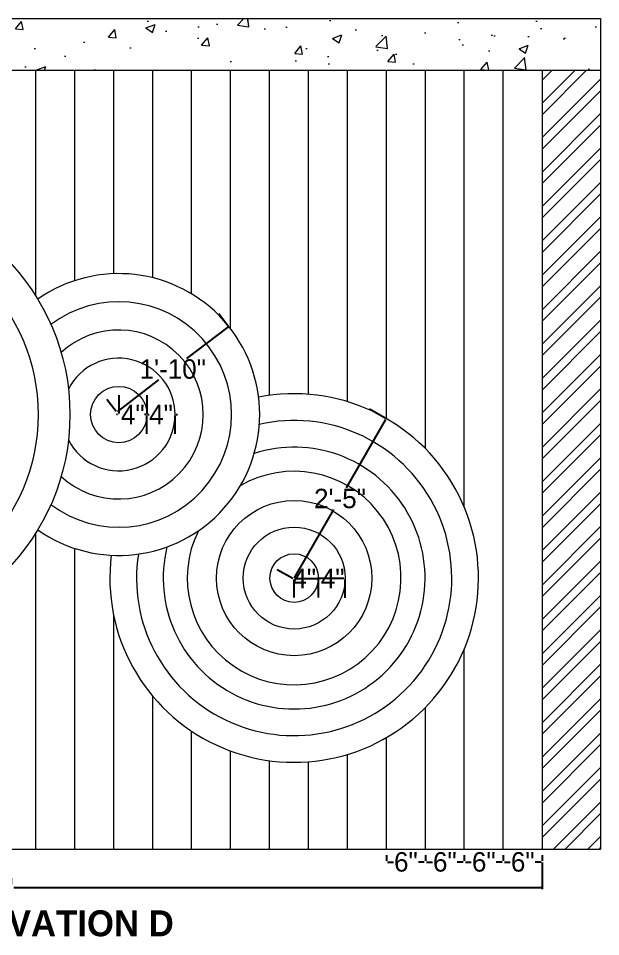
# Model space of a CAD drawing. Header units: inches. Extents: x 15448 to 46480, y -8154 to 0.
# Drawn here: x 19621.3 to 19711, y -3857.6 to -3716.1 of the extents above; entities that cross this region are included whole.
import ezdxf

# ---------------------------------------------------------------- set-up
doc = ezdxf.new("R2010")
doc.units = ezdxf.units.IN
doc.header["$MEASUREMENT"] = 0
doc.layers.add('IEL-HATCH-002', color=7, linetype='Continuous')
doc.styles.add('b.k', font='verdana.ttf')
doc.styles.add('HEMI', font='stylu.ttf')
doc.dimstyles.new('STANDARD$0', dxfattribs={"dimscale": 0, "dimtxt": 6, "dimasz": 3, "dimexe": 2, "dimexo": 2, "dimgap": 0, "dimtad": 0, "dimtih": 1, "dimtoh": 1, "dimdec": 1, "dimzin": 0, "dimdsep": 46, "dimlunit": 4, "dimtxsty": 'b.k', "dimcen": 2.5, "dimclrd": 256, "dimclre": 256, "dimclrt": 256, "dimadec": 0, "dimazin": 0, "dimtfac": 1, "dimtdec": 1, "dimtofl": 0, "dimtmove": 2, "dimatfit": 2, "dimfxl": 1, "dimfrac": 2, "dimtolj": 1, "dimtzin": 0, "dimlwd": 9, "dimlwe": 9, "dimarcsym": 0})

# ---------------------------------------------------------------- blocks, each defined once
blk = doc.blocks.new('*D411')
at = {"color": 254, "lineweight": -2, "transparency": 16777216}
for p, q in [((19636.76, -3774.18), (19636.76, -3777)), ((19641.1, -3774.18), (19641.1, -3777))]:
    blk.add_line(p, q, dxfattribs=at)
at = {"color": 5, "lineweight": -2, "transparency": 16777216}
for p, q in [((19636.58, -3777.18), (19636.4, -3777.18)), ((19641.28, -3777.18), (19641.46, -3777.18))]:
    blk.add_line(p, q, dxfattribs=at)
at = {"color": 5, "transparency": 16777216}
for points in [[(19636.58, -3777.15), (19636.58, -3777.21), (19636.76, -3777.18)], [(19641.28, -3777.15), (19641.28, -3777.21), (19641.1, -3777.18)]]:
    blk.add_solid(points, dxfattribs=at)
at = {"layer": 'Defpoints', "color": 0, "transparency": 16777216}
for p in [(19636.76, -3777.18), (19641.1, -3777.18), (19641.1, -3777.18)]:
    blk.add_point(p, dxfattribs=at)
at = {"color": 5, "lineweight": 5, "transparency": 16777216, "insert": (19638.93, -3777.18), "char_height": 3, "attachment_point": 5, "style": 'HEMI'}
blk.add_mtext('\\A1;4"', dxfattribs=at)
blk = doc.blocks.new('*D412')
at = {"color": 5, "lineweight": -2, "transparency": 16777216}
for p, q in [((19640.92, -3777.18), (19640.74, -3777.18)), ((19645.62, -3777.18), (19645.8, -3777.18))]:
    blk.add_line(p, q, dxfattribs=at)
at = {"color": 254, "lineweight": -2, "transparency": 16777216}
for p, q in [((19641.1, -3780.18), (19641.1, -3777.36)), ((19645.44, -3780.18), (19645.44, -3777.36))]:
    blk.add_line(p, q, dxfattribs=at)
at = {"color": 5, "transparency": 16777216}
for points in [[(19640.92, -3777.15), (19640.92, -3777.21), (19641.1, -3777.18)], [(19645.62, -3777.15), (19645.62, -3777.21), (19645.44, -3777.18)]]:
    blk.add_solid(points, dxfattribs=at)
at = {"layer": 'Defpoints', "color": 0, "transparency": 16777216}
for p in [(19641.1, -3777.18), (19645.44, -3777.18), (19645.44, -3777.18)]:
    blk.add_point(p, dxfattribs=at)
at = {"color": 5, "lineweight": 5, "transparency": 16777216, "insert": (19643.27, -3777.18), "char_height": 3, "attachment_point": 5, "style": 'HEMI'}
blk.add_mtext('\\A1;4"', dxfattribs=at)
blk = doc.blocks.new('*D413')
at = {"color": 254, "lineweight": -2, "transparency": 16777216}
for p, q in [((19652.16, -3761.59), (19653.58, -3763.45)), ((19634.93, -3774.8), (19636.36, -3776.65))]:
    blk.add_line(p, q, dxfattribs=at)
at = {"color": 5, "lineweight": -2, "transparency": 16777216}
for p, q in [((19653.55, -3763.7), (19647.22, -3768.55)), ((19636.61, -3776.69), (19642.93, -3771.84))]:
    blk.add_line(p, q, dxfattribs=at)
at = {"color": 5, "transparency": 16777216}
for points in [[(19653.53, -3763.68), (19653.57, -3763.72), (19653.69, -3763.59)], [(19636.59, -3776.66), (19636.63, -3776.71), (19636.47, -3776.8)]]:
    blk.add_solid(points, dxfattribs=at)
at = {"layer": 'Defpoints', "color": 0, "transparency": 16777216}
for p in [(19653.69, -3763.59), (19653.99, -3763.98), (19636.76, -3777.18)]:
    blk.add_point(p, dxfattribs=at)
at = {"color": 5, "lineweight": 5, "transparency": 16777216, "insert": (19645.08, -3770.19), "char_height": 3, "attachment_point": 5, "style": 'HEMI'}
blk.add_mtext('\\A1;1\'-10"', dxfattribs=at)
blk = doc.blocks.new('*D389')
at = {"color": 254, "lineweight": -2, "transparency": 16777216}
for p, q in [((19663.78, -3805.38), (19663.78, -3802.62)), ((19667.52, -3805.38), (19667.52, -3802.62))]:
    blk.add_line(p, q, dxfattribs=at)
at = {"color": 5, "lineweight": -2, "transparency": 16777216}
for p, q in [((19663.96, -3802.44), (19667.34, -3802.44)), ((19667.52, -3802.44), (19667.7, -3802.44))]:
    blk.add_line(p, q, dxfattribs=at)
at = {"color": 5, "transparency": 16777216}
for points in [[(19663.96, -3802.41), (19663.96, -3802.47), (19663.78, -3802.44)], [(19667.34, -3802.41), (19667.34, -3802.47), (19667.52, -3802.44)]]:
    blk.add_solid(points, dxfattribs=at)
at = {"layer": 'Defpoints', "color": 0, "transparency": 16777216}
for p in [(19663.78, -3802.38), (19667.52, -3802.38), (19667.52, -3802.44)]:
    blk.add_point(p, dxfattribs=at)
at = {"color": 5, "lineweight": 5, "transparency": 16777216, "insert": (19669.71, -3802.44), "char_height": 3, "attachment_point": 5, "style": 'HEMI'}
blk.add_mtext('\\A1;4"', dxfattribs=at)
blk = doc.blocks.new('*D390')
at = {"color": 5, "lineweight": -2, "transparency": 16777216}
for p, q in [((19667.52, -3802.44), (19667.34, -3802.44)), ((19671.45, -3802.44), (19667.7, -3802.44))]:
    blk.add_line(p, q, dxfattribs=at)
at = {"color": 254, "lineweight": -2, "transparency": 16777216}
for p, q in [((19667.52, -3805.38), (19667.52, -3802.62)), ((19671.63, -3805.43), (19671.63, -3802.62))]:
    blk.add_line(p, q, dxfattribs=at)
at = {"color": 5, "transparency": 16777216}
for points in [[(19667.7, -3802.41), (19667.7, -3802.47), (19667.52, -3802.44)], [(19671.45, -3802.41), (19671.45, -3802.47), (19671.63, -3802.44)]]:
    blk.add_solid(points, dxfattribs=at)
at = {"layer": 'Defpoints', "color": 0, "transparency": 16777216}
for p in [(19667.52, -3802.38), (19671.63, -3802.43), (19671.63, -3802.44)]:
    blk.add_point(p, dxfattribs=at)
at = {"color": 5, "lineweight": 5, "transparency": 16777216, "insert": (19665.33, -3802.44), "char_height": 3, "attachment_point": 5, "style": 'HEMI'}
blk.add_mtext('\\A1;4"', dxfattribs=at)
blk = doc.blocks.new('*D414')
at = {"color": 254, "lineweight": -2, "transparency": 16777216}
for p, q in [((19675.39, -3776.3), (19677.79, -3777.68)), ((19661.18, -3801.04), (19663.58, -3802.42))]:
    blk.add_line(p, q, dxfattribs=at)
at = {"color": 5, "lineweight": -2, "transparency": 16777216}
for p, q in [((19677.86, -3777.93), (19671.79, -3788.49)), ((19663.83, -3802.35), (19669.89, -3791.79))]:
    blk.add_line(p, q, dxfattribs=at)
at = {"color": 5, "transparency": 16777216}
for points in [[(19677.83, -3777.91), (19677.88, -3777.94), (19677.95, -3777.77)], [(19663.8, -3802.34), (19663.86, -3802.37), (19663.74, -3802.51)]]:
    blk.add_solid(points, dxfattribs=at)
at = {"layer": 'Defpoints', "color": 0, "transparency": 16777216}
for p in [(19677.95, -3777.77), (19677.99, -3777.8), (19663.78, -3802.53)]:
    blk.add_point(p, dxfattribs=at)
at = {"color": 5, "lineweight": 5, "transparency": 16777216, "insert": (19670.84, -3790.14), "char_height": 3, "attachment_point": 5, "style": 'HEMI'}
blk.add_mtext('\\A1;2\'-5"', dxfattribs=at)
blk = doc.blocks.new('*D510')
at = {"color": 254, "lineweight": -2, "transparency": 16777216}
for p, q in [((19695.99, -3845.1), (19695.99, -3845.95)), ((19701.99, -3845.1), (19701.99, -3845.95))]:
    blk.add_line(p, q, dxfattribs=at)
at = {"color": 5, "lineweight": -2, "transparency": 16777216}
for p, q in [((19696.17, -3846.13), (19697.07, -3846.13)), ((19701.81, -3846.13), (19700.91, -3846.13))]:
    blk.add_line(p, q, dxfattribs=at)
at = {"color": 5, "transparency": 16777216}
for points in [[(19696.17, -3846.1), (19696.17, -3846.16), (19695.99, -3846.13)], [(19701.81, -3846.1), (19701.81, -3846.16), (19701.99, -3846.13)]]:
    blk.add_solid(points, dxfattribs=at)
at = {"layer": 'Defpoints', "color": 0, "transparency": 16777216}
for p in [(19695.99, -3846.13), (19695.99, -3848.1), (19701.99, -3848.1)]:
    blk.add_point(p, dxfattribs=at)
at = {"color": 5, "lineweight": 5, "transparency": 16777216, "insert": (19698.99, -3846.13), "char_height": 3, "attachment_point": 5, "style": 'HEMI'}
blk.add_mtext('\\A1;6"', dxfattribs=at)
blk = doc.blocks.new('*D511')
at = {"color": 254, "lineweight": -2, "transparency": 16777216}
for p, q in [((19689.99, -3845.1), (19689.99, -3845.95)), ((19695.99, -3845.1), (19695.99, -3845.95))]:
    blk.add_line(p, q, dxfattribs=at)
at = {"color": 5, "lineweight": -2, "transparency": 16777216}
for p, q in [((19690.17, -3846.13), (19691.07, -3846.13)), ((19695.81, -3846.13), (19694.91, -3846.13))]:
    blk.add_line(p, q, dxfattribs=at)
at = {"color": 5, "transparency": 16777216}
for points in [[(19690.17, -3846.1), (19690.17, -3846.16), (19689.99, -3846.13)], [(19695.81, -3846.1), (19695.81, -3846.16), (19695.99, -3846.13)]]:
    blk.add_solid(points, dxfattribs=at)
at = {"layer": 'Defpoints', "color": 0, "transparency": 16777216}
for p in [(19689.99, -3846.13), (19689.99, -3848.1), (19695.99, -3848.1)]:
    blk.add_point(p, dxfattribs=at)
at = {"color": 5, "lineweight": 5, "transparency": 16777216, "insert": (19692.99, -3846.13), "char_height": 3, "attachment_point": 5, "style": 'HEMI'}
blk.add_mtext('\\A1;6"', dxfattribs=at)
blk = doc.blocks.new('*D512')
at = {"color": 254, "lineweight": -2, "transparency": 16777216}
for p, q in [((19683.99, -3845.1), (19683.99, -3845.95)), ((19689.99, -3845.1), (19689.99, -3845.95))]:
    blk.add_line(p, q, dxfattribs=at)
at = {"color": 5, "lineweight": -2, "transparency": 16777216}
for p, q in [((19684.17, -3846.13), (19685.07, -3846.13)), ((19689.81, -3846.13), (19688.91, -3846.13))]:
    blk.add_line(p, q, dxfattribs=at)
at = {"color": 5, "transparency": 16777216}
for points in [[(19684.17, -3846.1), (19684.17, -3846.16), (19683.99, -3846.13)], [(19689.81, -3846.1), (19689.81, -3846.16), (19689.99, -3846.13)]]:
    blk.add_solid(points, dxfattribs=at)
at = {"layer": 'Defpoints', "color": 0, "transparency": 16777216}
for p in [(19683.99, -3846.13), (19683.99, -3848.1), (19689.99, -3848.1)]:
    blk.add_point(p, dxfattribs=at)
at = {"color": 5, "lineweight": 5, "transparency": 16777216, "insert": (19686.99, -3846.13), "char_height": 3, "attachment_point": 5, "style": 'HEMI'}
blk.add_mtext('\\A1;6"', dxfattribs=at)
blk = doc.blocks.new('*D513')
at = {"color": 254, "lineweight": -2, "transparency": 16777216}
for p, q in [((19677.99, -3845.1), (19677.99, -3845.95)), ((19683.99, -3845.1), (19683.99, -3845.95))]:
    blk.add_line(p, q, dxfattribs=at)
at = {"color": 5, "lineweight": -2, "transparency": 16777216}
for p, q in [((19678.17, -3846.13), (19679.07, -3846.13)), ((19683.81, -3846.13), (19682.91, -3846.13))]:
    blk.add_line(p, q, dxfattribs=at)
at = {"color": 5, "transparency": 16777216}
for points in [[(19678.17, -3846.1), (19678.17, -3846.16), (19677.99, -3846.13)], [(19683.81, -3846.1), (19683.81, -3846.16), (19683.99, -3846.13)]]:
    blk.add_solid(points, dxfattribs=at)
at = {"layer": 'Defpoints', "color": 0, "transparency": 16777216}
for p in [(19677.99, -3846.13), (19677.99, -3848.1), (19683.99, -3848.1)]:
    blk.add_point(p, dxfattribs=at)
at = {"color": 5, "lineweight": 5, "transparency": 16777216, "insert": (19680.99, -3846.13), "char_height": 3, "attachment_point": 5, "style": 'HEMI'}
blk.add_mtext('\\A1;6"', dxfattribs=at)
blk = doc.blocks.new('*D514')
at = {"color": 254, "lineweight": -2, "transparency": 16777216}
for p, q in [((19533.99, -3846.2), (19533.99, -3850.3)), ((19701.99, -3846.2), (19701.99, -3850.3))]:
    blk.add_line(p, q, dxfattribs=at)
at = {"color": 5, "lineweight": -2, "transparency": 16777216}
for p, q in [((19534.17, -3850.12), (19615.37, -3850.12)), ((19701.81, -3850.12), (19620.61, -3850.12))]:
    blk.add_line(p, q, dxfattribs=at)
at = {"color": 5, "transparency": 16777216}
for points in [[(19534.17, -3850.09), (19534.17, -3850.15), (19533.99, -3850.12)], [(19701.81, -3850.09), (19701.81, -3850.15), (19701.99, -3850.12)]]:
    blk.add_solid(points, dxfattribs=at)
at = {"layer": 'Defpoints', "color": 0, "transparency": 16777216}
for p in [(19533.99, -3843.2), (19701.99, -3843.2), (19533.99, -3850.12)]:
    blk.add_point(p, dxfattribs=at)
at = {"color": 5, "lineweight": 5, "transparency": 16777216, "insert": (19617.99, -3850.12), "char_height": 3, "attachment_point": 5, "style": 'HEMI'}
blk.add_mtext("\\A1;14'", dxfattribs=at)

msp = doc.modelspace()

# ---------------------------------------------------------------- hatches: boundary and pattern name
at = {"layer": 'IEL-HATCH-002', "lineweight": 5, "true_color": 0x636466, "transparency": 33554687}
h = msp.add_hatch(dxfattribs=at)
h.set_pattern_fill('AR-CONC', color=251, scale=2)
h.set_pattern_definition([(50, (23.62, -5.099), (14.3452037, -1.255043), [1.5, -16.5]), (355, (23.62, -5.099), (-2.775027, 15.043843), [1.2, -13.2]), (100.451444, (24.815, -5.203), (11.570177, 13.7888), [1.274804, -14.022842]), (46.1842, (23.62, -1.099), (21.344827, -3.310386), [2.25, -24.75]), (96.63564, (25.399, -1.374), (18.693239, 19.482372), [1.912207, -21.034275]), (351.18416, (23.62, -1.099), (18.69324, 19.482372), [1.8, -19.8]), (21, (25.62, -2.099), (11.938141, -8.052378), [1.5, -16.5]), (326, (25.62, -2.099), (4.866307, 14.503001), [1.2, -13.2]), (71.451445, (26.615, -2.77), (16.804448, 6.450623), [1.274804, -14.022842]), (37.5, (23.62, -5.0986), (0.2431971, 6.6578771), [0, -13.04, 0, -13.4, 0, -13.25]), (7.5, (23.62, -5.0986), (5.2613907, 7.8882342), [0, -7.64, 0, -12.74, 0, -5.05]), (327.5, (19.16, -5.0986), (10.6764487, -0.4510974), [0, -5, 0, -15.6, 0, -20.7]), (317.5, (17.16, -5.099), (11.6637234, 2.0020996), [0, -6.5, 0, -10.36, 0, -14.7])])
h.paths.add_polyline_path([(19710.99, -3724.14), (19710.99, -3716.14), (19524.99, -3716.14), (19524.99, -3724.14)])
at = {"layer": 'IEL-HATCH-002', "lineweight": 5, "true_color": 0xf27172, "transparency": 33554687}
h = msp.add_hatch(dxfattribs=at)
h.set_pattern_fill('ANSI32', color=11, scale=10)
h.set_pattern_definition([(45, (1863.2362, -2115.4582), (-2.6516504, 2.6516504), []), (45, (1865.004, -2115.4582), (-2.6516504, 2.6516504), [])])
h.paths.add_polyline_path([(19533.99, -3724.14), (19524.99, -3724.14), (19524.99, -3844.14), (19533.99, -3844.14)])
h.paths.add_polyline_path([(19710.99, -3724.14), (19701.99, -3724.14), (19701.99, -3844.14), (19710.99, -3844.14)])

# ---------------------------------------------------------------- linework, layer by layer
at = {"lineweight": 5}
for p, q in [((19524.99, -3716.14), (19710.99, -3716.14)), ((19710.99, -3716.14), (19710.99, -3844.14)), ((19524.99, -3724.14), (19710.99, -3724.14)), ((19701.99, -3724.14), (19701.99, -3844.14)), ((19524.99, -3844.14), (19710.99, -3844.14))]:
    msp.add_line(p, q, dxfattribs=at)
at = {"color": 252, "lineweight": 5, "true_color": 0x939598}
for p, q in [((19623.99, -3758.93), (19623.99, -3724.14)), ((19629.99, -3756.56), (19629.99, -3724.14)), ((19635.99, -3755.49), (19635.99, -3724.14)), ((19641.99, -3756.11), (19641.99, -3724.14)), ((19647.99, -3758.6), (19647.99, -3724.14)), ((19653.99, -3763.98), (19653.99, -3724.14)), ((19659.99, -3774.24), (19659.99, -3724.14)), ((19665.99, -3774.07), (19665.99, -3724.14)), ((19671.99, -3775.2), (19671.99, -3724.14)), ((19677.99, -3777.8), (19677.99, -3724.14)), ((19683.99, -3782.43), (19683.99, -3724.14)), ((19689.99, -3791.45), (19689.99, -3724.14)), ((19695.99, -3844.14), (19695.99, -3724.14)), ((19623.99, -3844.14), (19623.99, -3795.43)), ((19629.99, -3844.14), (19629.99, -3797.8)), ((19635.99, -3844.14), (19635.99, -3808.17)), ((19689.99, -3844.14), (19689.99, -3813.3)), ((19641.99, -3844.14), (19641.99, -3820.57)), ((19683.99, -3844.14), (19683.99, -3822.32)), ((19647.99, -3844.14), (19647.99, -3825.97)), ((19677.99, -3844.14), (19677.99, -3826.96)), ((19653.99, -3844.14), (19653.99, -3829.03)), ((19671.99, -3844.14), (19671.99, -3829.56)), ((19659.99, -3844.14), (19659.99, -3830.51)), ((19665.99, -3844.14), (19665.99, -3830.68))]:
    msp.add_line(p, q, dxfattribs=at)
for centre, radius in [((19594.87, -3777.18), 34.37), ((19594.87, -3777.18), 29.46), ((19636.76, -3777.18), 4.34), ((19663.78, -3802.38), 11.96), ((19663.78, -3802.38), 7.85), ((19663.78, -3802.38), 3.74)]:
    msp.add_circle(centre, radius, dxfattribs=at)
for centre, radius, start, end in [((19636.76, -3777.18), 21.71, 234.9295, 125.0705), ((19636.76, -3777.18), 17.37, 233.0122, 126.9878), ((19636.76, -3777.18), 13.02, 227.0556, 132.9444), ((19636.76, -3777.18), 8.68, 206.8245, 153.1755), ((19663.78, -3802.38), 28.39, 172.8741, 101.1284), ((19663.78, -3802.38), 24.28, 171.2279, 102.7746), ((19663.78, -3802.38), 20.17, 166.2288, 107.7737), ((19663.78, -3802.38), 16.46, 153.6969, 120.3056)]:
    msp.add_arc(centre, radius, start, end, dxfattribs=at)

# ---------------------------------------------------------------- texts
at = {"color": 1, "lineweight": 5, "insert": (19659.37, -3853.57), "char_height": 4, "width": 81.1585, "attachment_point": 3, "rotation": 0.0094, "style": 'HEMI'}
msp.add_mtext('\\pxqc;{\\fStylus BT|b1|i0|c0|p34;WALL ELEVATION D}', dxfattribs=at)

# ---------------------------------------------------------------- dimensions: what is measured, and where the dimension line sits
at = {"lineweight": 5}
for p1, p2, distance, picture, middle in [((19636.76, -3777.18), (19653.99, -3763.98), 0.48, '*D413', (19645.08, -3770.19)), ((19663.78, -3802.53), (19677.99, -3777.8), 0.05, '*D414', (19670.84, -3790.14))]:
    dim = msp.add_aligned_dim(p1=p1, p2=p2, distance=distance, dimstyle='STANDARD$0', override={"dimscale": 1, "dimtxt": 3, "dimasz": 0.18, "dimexe": 0.18, "dimexo": 3, "dimgap": 0.09, "dimdec": 0, "dimtxsty": 'HEMI', "dimcen": 0.09, "dimclrd": 5, "dimclre": 254, "dimclrt": 5, "dimtdec": 0, "dimtmove": 0, "dimatfit": 3, "dimfxl": 0.03937, "dimfrac": 0, "dimlwd": 65534, "dimlwe": 65534, "dimarcsym": 1}, dxfattribs=at)
    dim.commit()
    dim.dimension.update_dxf_attribs({"geometry": picture, "text_midpoint": middle})
for base, p1, p2, override, picture, middle in [((19641.1, -3777.18), (19636.76, -3777.18), (19641.1, -3777.18), {"dimscale": 1, "dimtxt": 3, "dimasz": 0.18, "dimexe": 0.18, "dimexo": 3, "dimgap": 0.09, "dimdec": 0, "dimtxsty": 'HEMI', "dimcen": 0.09, "dimclrd": 5, "dimclre": 254, "dimclrt": 5, "dimtdec": 0, "dimtmove": 0, "dimatfit": 3, "dimfxl": 0.03937, "dimfrac": 0, "dimlwd": 65534, "dimlwe": 65534, "dimarcsym": 1}, '*D411', (19638.93, -3777.18)), ((19645.44, -3777.18), (19641.1, -3777.18), (19645.44, -3777.18), {"dimscale": 1, "dimtxt": 3, "dimasz": 0.18, "dimexe": 0.18, "dimexo": 3, "dimgap": 0.09, "dimdec": 0, "dimtxsty": 'HEMI', "dimcen": 0.09, "dimclrd": 5, "dimclre": 254, "dimclrt": 5, "dimtdec": 0, "dimtmove": 0, "dimatfit": 3, "dimfxl": 0.03937, "dimfrac": 0, "dimlwd": 65534, "dimlwe": 65534, "dimarcsym": 1}, '*D412', (19643.27, -3777.18)), ((19667.52, -3802.44), (19663.78, -3802.38), (19667.52, -3802.38), {"dimscale": 1, "dimtxt": 3, "dimasz": 0.18, "dimexe": 0.18, "dimexo": 3, "dimgap": 0.09, "dimdec": 0, "dimtxsty": 'HEMI', "dimcen": 0.09, "dimclrd": 5, "dimclre": 254, "dimclrt": 5, "dimtdec": 0, "dimtmove": 0, "dimatfit": 3, "dimfxl": 0.03937, "dimfrac": 0, "dimlwd": 65534, "dimlwe": 65534, "dimarcsym": 1}, '*D389', (19669.71, -3802.44)), ((19533.99, -3850.12), (19701.99, -3843.2), (19533.99, -3843.2), {"dimscale": 1, "dimtxt": 3, "dimasz": 0.18, "dimexe": 0.18, "dimexo": 3, "dimgap": 0.09, "dimdec": 0, "dimtxsty": 'HEMI', "dimcen": 0.09, "dimclrd": 5, "dimclre": 254, "dimclrt": 5, "dimtdec": 0, "dimtmove": 0, "dimatfit": 3, "dimfxl": 0.03937, "dimfrac": 0, "dimlwd": 65534, "dimlwe": 65534, "dimarcsym": 1}, '*D514', (19617.99, -3850.12)), ((19677.99, -3846.13), (19683.99, -3848.1), (19677.99, -3848.1), {"dimscale": 1, "dimtxt": 3, "dimasz": 0.18, "dimexe": 0.18, "dimexo": 3, "dimgap": 0.09, "dimdec": 0, "dimtxsty": 'HEMI', "dimcen": 0.09, "dimclrd": 5, "dimclre": 254, "dimclrt": 5, "dimtdec": 0, "dimtmove": 0, "dimatfit": 3, "dimfxl": 0.03937, "dimfrac": 0, "dimlwd": 65534, "dimlwe": 65534, "dimarcsym": 1}, '*D513', (19680.99, -3846.13)), ((19683.99, -3846.13), (19689.99, -3848.1), (19683.99, -3848.1), {"dimscale": 1, "dimtxt": 3, "dimasz": 0.18, "dimexe": 0.18, "dimexo": 3, "dimgap": 0.09, "dimdec": 0, "dimtxsty": 'HEMI', "dimcen": 0.09, "dimclrd": 5, "dimclre": 254, "dimclrt": 5, "dimtdec": 0, "dimatfit": 3, "dimfxl": 0.03937, "dimfrac": 0, "dimlwd": 65534, "dimlwe": 65534, "dimarcsym": 1}, '*D512', (19686.99, -3846.13)), ((19689.99, -3846.13), (19695.99, -3848.1), (19689.99, -3848.1), {"dimscale": 1, "dimtxt": 3, "dimasz": 0.18, "dimexe": 0.18, "dimexo": 3, "dimgap": 0.09, "dimdec": 0, "dimtxsty": 'HEMI', "dimcen": 0.09, "dimclrd": 5, "dimclre": 254, "dimclrt": 5, "dimtdec": 0, "dimtmove": 0, "dimatfit": 3, "dimfxl": 0.03937, "dimfrac": 0, "dimlwd": 65534, "dimlwe": 65534, "dimarcsym": 1}, '*D511', (19692.99, -3846.13)), ((19695.99, -3846.13), (19701.99, -3848.1), (19695.99, -3848.1), {"dimscale": 1, "dimtxt": 3, "dimasz": 0.18, "dimexe": 0.18, "dimexo": 3, "dimgap": 0.09, "dimdec": 0, "dimtxsty": 'HEMI', "dimcen": 0.09, "dimclrd": 5, "dimclre": 254, "dimclrt": 5, "dimtdec": 0, "dimtmove": 0, "dimatfit": 3, "dimfxl": 0.03937, "dimfrac": 0, "dimlwd": 65534, "dimlwe": 65534, "dimarcsym": 1}, '*D510', (19698.99, -3846.13))]:
    dim = msp.add_linear_dim(base=base, p1=p1, p2=p2, dimstyle='STANDARD$0', override=override, dxfattribs=at)
    dim.commit()
    dim.dimension.update_dxf_attribs({"geometry": picture, "text_midpoint": middle})
dim = msp.add_linear_dim(base=(19671.63, -3802.44), p1=(19667.52, -3802.38), p2=(19671.63, -3802.43), dimstyle='STANDARD$0', override={"dimscale": 1, "dimtxt": 3, "dimasz": 0.18, "dimexe": 0.18, "dimexo": 3, "dimgap": 0.09, "dimdec": 0, "dimtxsty": 'HEMI', "dimcen": 0.09, "dimclrd": 5, "dimclre": 254, "dimclrt": 5, "dimtdec": 0, "dimtmove": 0, "dimatfit": 3, "dimfxl": 0.03937, "dimfrac": 0, "dimlwd": 65534, "dimlwe": 65534, "dimarcsym": 1}, dxfattribs=at)
dim.commit()
dim.dimension.update_dxf_attribs({"geometry": '*D390', "text_midpoint": (19665.33, -3802.44), "dimtype": 160})

doc.saveas('drawing.dxf')
